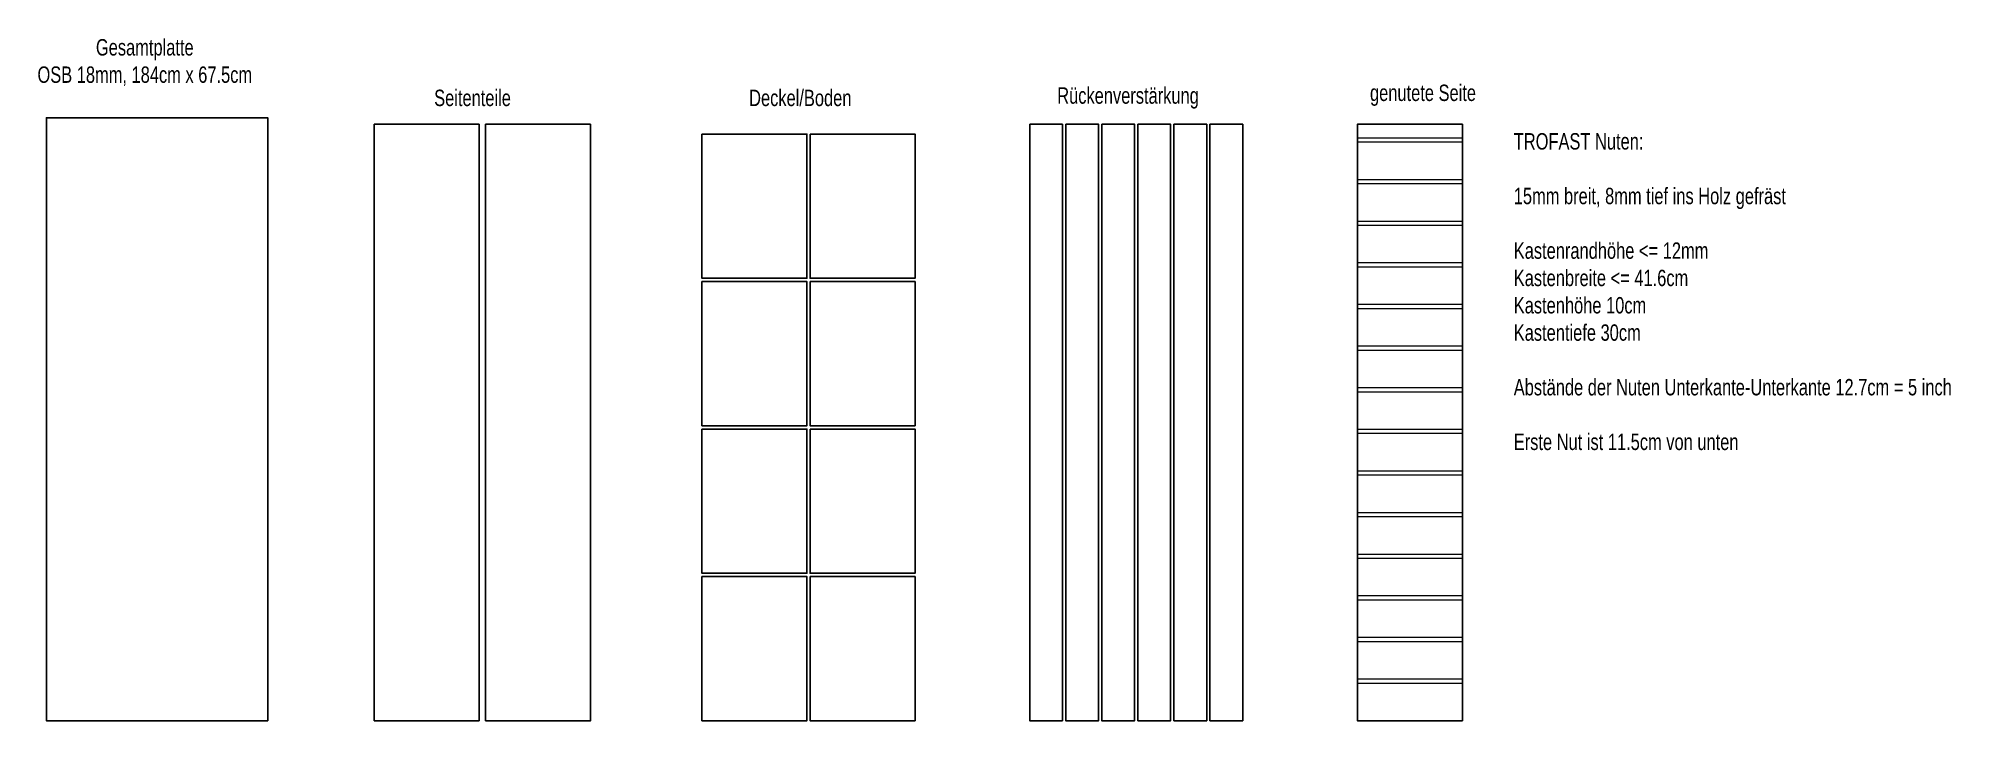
# Model space of a CAD drawing. Header units: millimetres. Extents: x -25 to 5810, y 0 to 2082.
import ezdxf

# ---------------------------------------------------------------- set-up
doc = ezdxf.new("R2010")
doc.units = ezdxf.units.MM
doc.layers.get('0').update_dxf_attribs({"linetype": 'CONTINUOUS', "lineweight": 25, "true_color": 0x000000})
doc.layers.add('aux', color=4, linetype='CONTINUOUS', lineweight=0, true_color=0x00ffff)
doc.styles.get("Standard").update_dxf_attribs({"font": 'txt', "width": 0.75})

msp = doc.modelspace()

# ---------------------------------------------------------------- linework, layer by layer
for points in [[(675, 0), (675, 1840), (0, 1840), (0, 0), (675, 0)], [(1320, 1820), (1000, 1820), (1000, 0), (1320, 0), (1320, 1820)], [(1660, 1820), (1340, 1820), (1340, 0), (1660, 0), (1660, 1820)], [(3000, 1820), (3100, 1820), (3100, 0), (3000, 0), (3000, 1820)], [(3110, 1820), (3210, 1820), (3210, 0), (3110, 0), (3110, 1820)], [(3220, 1820), (3320, 1820), (3320, 0), (3220, 0), (3220, 1820)], [(3330, 1820), (3430, 1820), (3430, 0), (3330, 0), (3330, 1820)], [(3440, 1820), (3540, 1820), (3540, 0), (3440, 0), (3440, 1820)], [(3550, 1820), (3650, 1820), (3650, 0), (3550, 0), (3550, 1820)], [(4320, 1820), (4000, 1820), (4000, 0), (4320, 0), (4320, 1820)], [(2000, 1790), (2000, 1350), (2320, 1350), (2320, 1790), (2000, 1790)], [(2330, 1790), (2330, 1350), (2650, 1350), (2650, 1790), (2330, 1790)], [(2000, 1340), (2000, 900), (2320, 900), (2320, 1340), (2000, 1340)], [(2330, 1340), (2330, 900), (2650, 900), (2650, 1340), (2330, 1340)], [(2000, 890), (2000, 450), (2320, 450), (2320, 890), (2000, 890)], [(2330, 890), (2330, 450), (2650, 450), (2650, 890), (2330, 890)], [(2000, 440), (2000, 0), (2320, 0), (2320, 440), (2000, 440)], [(2330, 440), (2330, 0), (2650, 0), (2650, 440), (2330, 440)]]:
    msp.add_lwpolyline(points)
at = {"layer": 'aux'}
for p, q in [((4000, 1778.7), (4320, 1778.7)), ((4000, 1766), (4320, 1766)), ((4000, 1651.7), (4320, 1651.7)), ((4000, 1639), (4320, 1639)), ((4000, 1524.7), (4320, 1524.7)), ((4000, 1512), (4320, 1512)), ((4000, 1397.7), (4320, 1397.7)), ((4000, 1385), (4320, 1385)), ((4000, 1270.7), (4320, 1270.7)), ((4000, 1258), (4320, 1258)), ((4000, 1258), (4320, 1258)), ((4000, 1143.7), (4320, 1143.7)), ((4000, 1131), (4320, 1131)), ((4000, 1016.7), (4320, 1016.7)), ((4000, 1004), (4320, 1004)), ((4000, 889.7), (4320, 889.7)), ((4000, 877), (4320, 877)), ((4000, 762.7), (4320, 762.7)), ((4000, 750), (4320, 750)), ((4000, 635.7), (4320, 635.7)), ((4000, 623), (4320, 623)), ((4000, 508.7), (4320, 508.7)), ((4000, 496), (4320, 496)), ((4000, 381.7), (4320, 381.7)), ((4000, 369), (4320, 369)), ((4000, 254.7), (4320, 254.7)), ((4000, 242), (4320, 242)), ((4000, 127.7), (4320, 127.7)), ((4000, 115), (4320, 115))]:
    msp.add_line(p, q, dxfattribs=at)

# ---------------------------------------------------------------- texts
at = {"char_height": 50, "width": 100}
for s, insert, attachment_point in [('Gesamtplatte\\POSB\\~18mm,\\~184cm\\~x\\~67.5cm', (300, 2008.3), 5), ('Seitenteile', (1300, 1900), 5), ('Deckel/Boden', (2300, 1900), 5), ('Rückenverstärkung', (3300, 1900), 5), ('genutete\\~Seite', (4200, 1908.3), 5), ('TROFAST\\~Nuten:\\P\\P15mm\\~breit,\\~8mm\\~tief\\~ins\\~Holz\\~gefräst\\P\\PKastenrandhöhe\\~<=\\~12mm\\PKastenbreite\\~<=\\~41.6cm\\PKastenhöhe\\~10cm\\PKastentiefe\\~30cm\\P\\PAbstände\\~der\\~Nuten\\~Unterkante-Unterkante\\~12.7cm\\~=\\~5\\~inch\\P\\PErste\\~Nut\\~ist\\~11.5cm\\~von\\~unten', (4476.9, 1792.8), 1)]:
    msp.add_mtext(s, dxfattribs=dict(at, insert=insert, attachment_point=attachment_point))

doc.saveas('drawing.dxf')
